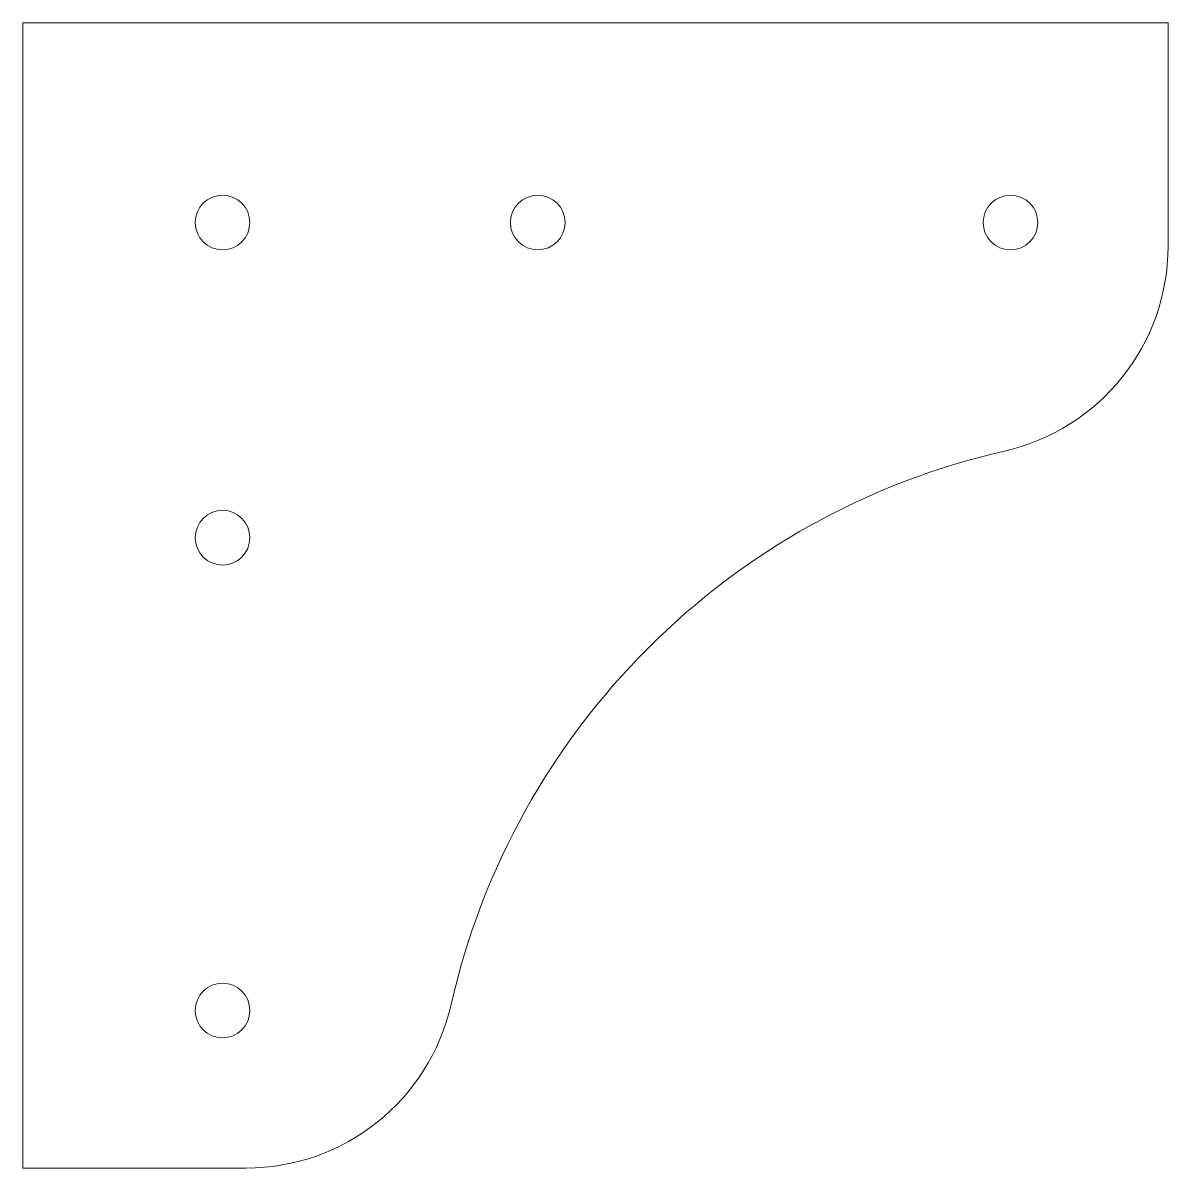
# Model space of a CAD drawing. Header units: millimetres. Extents: x 0 to 109, y -109 to 0.
import ezdxf

# ---------------------------------------------------------------- set-up
doc = ezdxf.new("R2010")
doc.units = ezdxf.units.MM

msp = doc.modelspace()

# ---------------------------------------------------------------- linework, layer by layer
at = {"color": 7, "linetype": 'Continuous', "lineweight": 15}
for p, q in [((109, 0), (0, 0)), ((0, 0), (0, -109)), ((109, -21.25), (109, 0)), ((0, -109), (21.25, -109))]:
    msp.add_line(p, q, dxfattribs=at)
for centre in [(19, -19), (49, -19), (94, -19), (19, -49), (19, -94)]:
    msp.add_circle(centre, 2.6, dxfattribs=at)
for centre, radius, start, end in [((89, -21.25), 20, 282.8396, 0), ((109, -109), 70, 102.8396, 167.1604), ((21.25, -89), 20, 270, 347.1604)]:
    msp.add_arc(centre, radius, start, end, dxfattribs=at)

doc.saveas('drawing.dxf')
